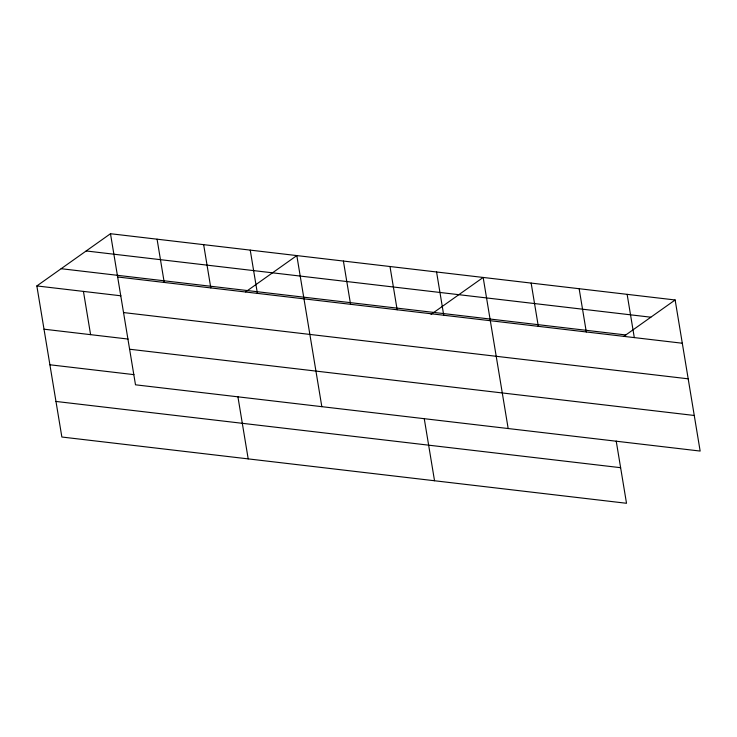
<?xml version="1.0" encoding="UTF-8"?>
<svg xmlns="http://www.w3.org/2000/svg" width="737" height="737" viewBox="0 0 737 737"><rect width="100%" height="100%" fill="white"/><g stroke="black" fill="none" stroke-linecap="round" stroke-linejoin="round"><path stroke-width="1.11" d="M616.206 441.03L626.514 503.279L61.862 437.023L36.85 285.938L110.486 233.721L675.138 299.977L700.15 451.062L135.497 384.806L110.486 233.721M245.614 291.898L296.818 255.582L321.829 406.677M431.016 314.423L483.159 277.453L508.171 428.538M623.935 336.284L675.138 299.977M86.183 250.958L650.835 317.205M61.153 268.71L625.805 334.957M117.644 276.983L682.296 343.23M36.85 285.938L120.932 295.804M123.54 312.562L688.192 378.818M44.008 329.19L128.091 339.057M129.611 349.227L694.263 415.475M49.904 364.778L133.977 374.645M55.975 401.444L620.628 467.691M627.141 294.349L634.299 337.601M579.144 288.711L586.311 331.972M531.147 283.082L538.314 326.334M436.571 271.981L443.729 315.243M424.226 418.505L434.535 480.754M389.993 266.518L397.151 309.77M343.405 261.055L350.563 304.307M250.239 250.119L257.397 293.372M237.894 396.635L248.194 458.884M203.652 244.656L210.81 287.909M157.073 239.193L164.231 282.446M83.438 291.401L90.596 334.662"/></g></svg>
